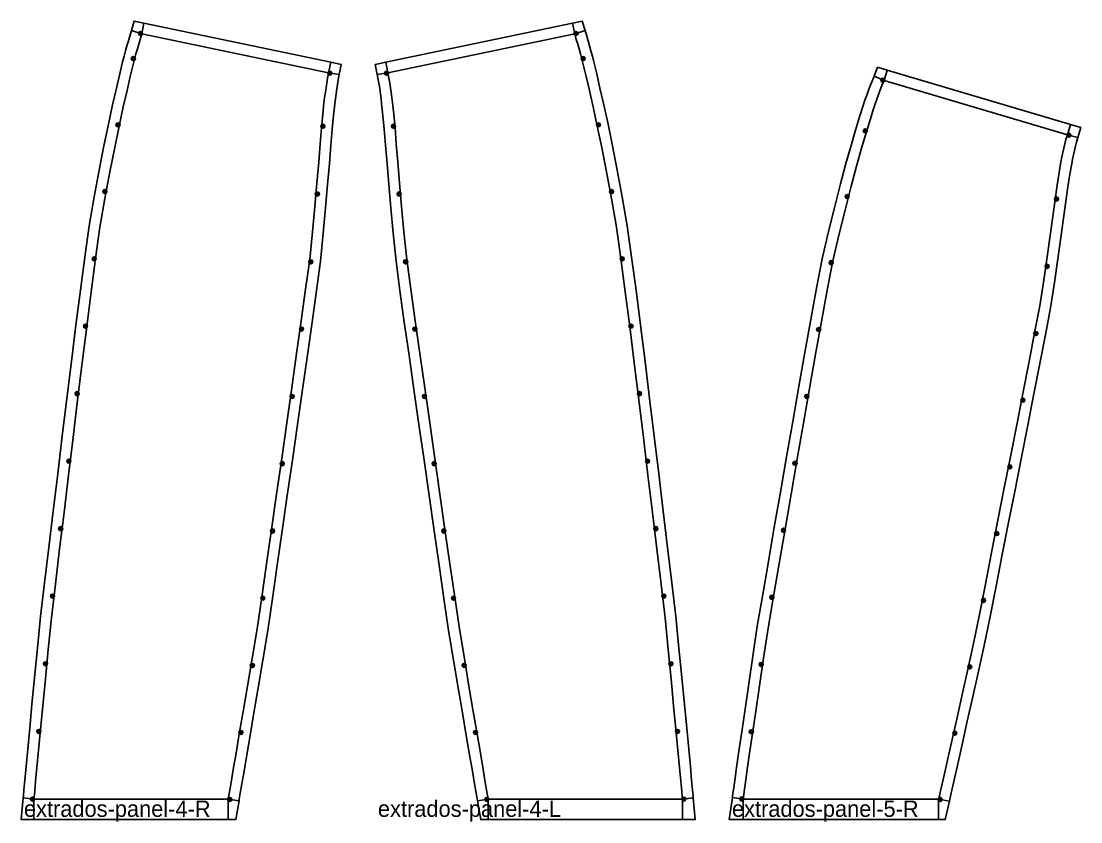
# Model space of a CAD drawing. Header units: millimetres. Extents: x 0 to 1469, y 0 to 3646.
# Drawn here: x 462 to 1242, y 1381 to 1970 of the extents above; entities that cross this region are included whole.
import ezdxf

# ---------------------------------------------------------------- set-up
doc = ezdxf.new("R2010")
doc.units = ezdxf.units.MM
for name, color, linetype in [('CUT', 1, 'CONTINUOUS'), ('MARK', 5, 'CONTINUOUS'), ('SEAM', 3, 'CONTINUOUS'), ('TEXT', 7, 'CONTINUOUS')]:
    doc.layers.add(name, color=color, linetype=linetype)

msp = doc.modelspace()

# ---------------------------------------------------------------- linework, layer by layer
at = {"layer": 'CUT', "color": 1}
for points in [[(463.853, 1398.72), (463.988, 1400.19), (464.392, 1404.61), (465.065, 1411.9), (466.004, 1421.97), (467.204, 1434.71), (468.656, 1449.96), (470.348, 1467.54), (472.263, 1487.3), (474.38, 1508.9), (476.66, 1532.3), (479.59, 1557), (482.72, 1582.9), (485.96, 1609.7), (489.27, 1637.1), (492.63, 1664.8), (496, 1692.5), (499.37, 1719.8), (502.7, 1746.5), (506, 1772.2), (509.23, 1796.6), (512.39, 1819.6), (516.12, 1841), (519.8, 1860.6), (523.3, 1878.4), (526.6, 1894.4), (529.67, 1908.5), (532.5, 1920.8), (534.9, 1931.3), (537.06, 1940.2), (538.11, 1944.3), (539.16, 1948.2), (540.22, 1952), (541.24, 1955.6), (542.3, 1959.2), (543.52, 1963.3), (551.13, 1960.8), (552.76, 1968.6), (690.2, 1939.9), (688.6, 1932.1), (696.4, 1930.8), (695.7, 1926.9), (695.1, 1923.6), (694.6, 1920.3), (694.1, 1916.7), (693.6, 1913.1), (693.2, 1909.3), (692.2, 1900.8), (691.3, 1890.8), (690.3, 1879), (689.2, 1865.4), (687.9, 1850), (686.4, 1832.9), (684.7, 1814.1), (682.6, 1793.7), (679.7, 1771.9), (676.5, 1748.7), (673, 1724.4), (669.5, 1699.3), (665.8, 1673.4), (662, 1647.3), (658.2, 1621.1), (654.5, 1595.2), (650.8, 1569.9), (647.3, 1545.4), (643.9, 1522), (640.2, 1500.1), (636.8, 1479.76), (633.6, 1461.24), (630.9, 1444.73), (628.4, 1430.42), (626.4, 1418.47), (624.8, 1409.02), (623.6, 1402.18), (622.9, 1398.04), (622.7, 1396.66), (614.8, 1397.8), (614.8, 1382.8), (471.8, 1382.8), (471.8, 1397.8), (463.853, 1398.72), (462.4, 1382.8), (471.8, 1382.8)], [(552.76, 1968.6), (545.53, 1970.1), (543.52, 1963.3)], [(956.947, 1398.72), (956.812, 1400.19), (956.408, 1404.61), (955.735, 1411.9), (954.796, 1421.97), (953.596, 1434.71), (952.144, 1449.96), (950.452, 1467.54), (948.537, 1487.3), (946.42, 1508.9), (944.14, 1532.3), (941.21, 1557), (938.08, 1582.9), (934.84, 1609.7), (931.53, 1637.1), (928.17, 1664.8), (924.8, 1692.5), (921.43, 1719.8), (918.1, 1746.5), (914.8, 1772.2), (911.57, 1796.6), (908.41, 1819.6), (904.68, 1841), (901, 1860.6), (897.5, 1878.4), (894.2, 1894.4), (891.13, 1908.5), (888.3, 1920.8), (885.9, 1931.3), (883.74, 1940.2), (882.69, 1944.3), (881.64, 1948.2), (880.58, 1952), (879.56, 1955.6), (878.5, 1959.2), (877.28, 1963.3), (869.67, 1960.8), (868.04, 1968.6), (730.6, 1939.9), (732.2, 1932.1), (724.4, 1930.8), (725.1, 1926.9), (725.7, 1923.6), (726.2, 1920.3), (726.7, 1916.7), (727.2, 1913.1), (727.6, 1909.3), (728.6, 1900.8), (729.5, 1890.8), (730.5, 1879), (731.6, 1865.4), (732.9, 1850), (734.4, 1832.9), (736.1, 1814.1), (738.2, 1793.7), (741.1, 1771.9), (744.3, 1748.7), (747.8, 1724.4), (751.3, 1699.3), (755, 1673.4), (758.8, 1647.3), (762.6, 1621.1), (766.3, 1595.2), (770, 1569.9), (773.5, 1545.4), (776.9, 1522), (780.6, 1500.1), (784, 1479.76), (787.2, 1461.24), (789.9, 1444.73), (792.4, 1430.42), (794.4, 1418.47), (796, 1409.02), (797.2, 1402.18), (797.9, 1398.04), (798.1, 1396.66), (806, 1397.8), (806, 1382.8), (949, 1382.8), (949, 1397.8), (956.947, 1398.72), (958.4, 1382.8), (949, 1382.8)], [(868.04, 1968.6), (875.27, 1970.1), (877.28, 1963.3)], [(543.41, 1942.6), (546.41, 1942.6), (545.97, 1943.6), (544.91, 1944.1), (544.91, 1941.1), (543.85, 1941.5), (543.41, 1942.6), (543.85, 1943.6), (544.91, 1944.1)], [(544.91, 1941.1), (545.97, 1941.5), (546.41, 1942.6)], [(877.39, 1942.6), (874.39, 1942.6), (874.83, 1943.6), (875.89, 1944.1), (875.89, 1941.1), (876.95, 1941.5), (877.39, 1942.6), (876.95, 1943.6), (875.89, 1944.1)], [(875.89, 1941.1), (874.83, 1941.5), (874.39, 1942.6)], [(690.2, 1939.9), (697.9, 1938.3), (696.4, 1930.8)], [(730.6, 1939.9), (722.9, 1938.3), (724.4, 1930.8)], [(985.689, 1399.11), (985.884, 1400.5), (986.47, 1404.66), (987.443, 1411.54), (988.798, 1421.03), (990.526, 1433.04), (992.611, 1447.41), (995.04, 1463.98), (997.77, 1482.57), (1000.79, 1503), (1004.06, 1525), (1008.02, 1548.3), (1012.23, 1572.6), (1016.58, 1597.9), (1021.04, 1623.6), (1025.55, 1649.7), (1030.08, 1675.7), (1034.59, 1701.4), (1039.05, 1726.5), (1043.43, 1750.7), (1047.7, 1773.7), (1051.85, 1795.3), (1056.49, 1815.3), (1061.02, 1833.7), (1065.3, 1850.4), (1069.31, 1865.4), (1073.02, 1878.6), (1076.43, 1890), (1079.35, 1899.8), (1081.98, 1908.2), (1083.28, 1912), (1084.6, 1915.7), (1085.9, 1919.3), (1087.1, 1922.6), (1088.5, 1925.9), (1090, 1929.7), (1097.3, 1926.5), (1099.6, 1934.1), (1234.5, 1894.2), (1232.3, 1886.5), (1240, 1884.5), (1239, 1881.1), (1238.2, 1878.1), (1237.5, 1875.1), (1236.7, 1871.9), (1236, 1868.6), (1235.4, 1865.2), (1234, 1857.5), (1232.5, 1848.3), (1231.1, 1837.5), (1229.3, 1825.1), (1227.4, 1811), (1225.1, 1795.3), (1222.7, 1778), (1219.8, 1759.3), (1216, 1739.4), (1211.9, 1718.2), (1207.6, 1696), (1203, 1672.9), (1198.4, 1649.3), (1193.7, 1625.4), (1189, 1601.4), (1184.3, 1577.7), (1179.7, 1554.6), (1175.3, 1532.2), (1171, 1510.8), (1166.6, 1490.7), (1162.4, 1472.17), (1158.6, 1455.26), (1155.2, 1440.18), (1152.3, 1427.11), (1149.9, 1416.19), (1147.9, 1407.56), (1146.5, 1401.31), (1145.7, 1397.53), (1145.4, 1396.26), (1137.5, 1397.8), (1137.5, 1382.8), (993.58, 1382.8), (993.58, 1397.8), (985.689, 1399.11), (983.4, 1382.8), (993.58, 1382.8)], [(1099.6, 1934.1), (1092.6, 1936.2), (1090, 1929.7)], [(532.12, 1893.8), (535.12, 1893.8), (534.68, 1894.9), (533.62, 1895.3), (533.62, 1892.3), (532.56, 1892.8), (532.12, 1893.8), (532.56, 1894.9), (533.62, 1895.3)], [(888.68, 1893.8), (885.68, 1893.8), (886.12, 1894.9), (887.18, 1895.3), (887.18, 1892.3), (888.24, 1892.8), (888.68, 1893.8), (888.24, 1894.9), (887.18, 1895.3)], [(533.62, 1892.3), (534.68, 1892.8), (535.12, 1893.8)], [(682.9, 1892.8), (685.9, 1892.8), (685.5, 1893.8), (684.4, 1894.3), (684.4, 1891.3), (683.4, 1891.7), (682.9, 1892.8), (683.4, 1893.8), (684.4, 1894.3)], [(684.4, 1891.3), (685.5, 1891.7), (685.9, 1892.8)], [(737.9, 1892.8), (734.9, 1892.8), (735.3, 1893.8), (736.4, 1894.3), (736.4, 1891.3), (737.4, 1891.7), (737.9, 1892.8), (737.4, 1893.8), (736.4, 1894.3)], [(736.4, 1891.3), (735.3, 1891.7), (734.9, 1892.8)], [(887.18, 1892.3), (886.12, 1892.8), (885.68, 1893.8)], [(1082.03, 1889.4), (1085, 1889.4), (1084.6, 1890.4), (1083.5, 1890.9), (1083.5, 1887.9), (1082.47, 1888.3), (1082.03, 1889.4), (1082.47, 1890.4), (1083.5, 1890.9)], [(1083.5, 1887.9), (1084.6, 1888.3), (1085, 1889.4)], [(1234.5, 1894.2), (1242.1, 1892), (1240, 1884.5)], [(522.44, 1844.8), (525.44, 1844.8), (525, 1845.8), (523.94, 1846.3), (523.94, 1843.3), (522.88, 1843.7), (522.44, 1844.8), (522.88, 1845.8), (523.94, 1846.3)], [(523.94, 1843.3), (525, 1843.7), (525.44, 1844.8)], [(678.8, 1843), (681.8, 1843), (681.4, 1844), (680.3, 1844.5), (680.3, 1841.5), (679.2, 1841.9), (678.8, 1843), (679.2, 1844), (680.3, 1844.5)], [(680.3, 1841.5), (681.4, 1841.9), (681.8, 1843)], [(742, 1843), (739, 1843), (739.4, 1844), (740.5, 1844.5), (740.5, 1841.5), (741.6, 1841.9), (742, 1843), (741.6, 1844), (740.5, 1844.5)], [(740.5, 1841.5), (739.4, 1841.9), (739, 1843)], [(898.36, 1844.8), (895.36, 1844.8), (895.8, 1845.8), (896.86, 1846.3), (896.86, 1843.3), (897.92, 1843.7), (898.36, 1844.8), (897.92, 1845.8), (896.86, 1846.3)], [(896.86, 1843.3), (895.8, 1843.7), (895.36, 1844.8)], [(1068.65, 1841.2), (1071.65, 1841.2), (1071.21, 1842.2), (1070.15, 1842.7), (1070.15, 1839.7), (1069.09, 1840.1), (1068.65, 1841.2), (1069.09, 1842.2), (1070.15, 1842.7)], [(1070.15, 1839.7), (1071.21, 1840.1), (1071.65, 1841.2)], [(1222.7, 1839.3), (1225.7, 1839.3), (1225.3, 1840.3), (1224.2, 1840.8), (1224.2, 1837.8), (1223.2, 1838.2), (1222.7, 1839.3), (1223.2, 1840.3), (1224.2, 1840.8)], [(1224.2, 1837.8), (1225.3, 1838.2), (1225.7, 1839.3)], [(514.62, 1795.3), (517.62, 1795.3), (517.18, 1796.4), (516.12, 1796.8), (516.12, 1793.8), (515.06, 1794.3), (514.62, 1795.3), (515.06, 1796.4), (516.12, 1796.8)], [(516.12, 1793.8), (517.18, 1794.3), (517.62, 1795.3)], [(674, 1793.1), (677, 1793.1), (676.6, 1794.2), (675.5, 1794.6), (675.5, 1791.6), (674.4, 1792.1), (674, 1793.1), (674.4, 1794.2), (675.5, 1794.6)], [(746.8, 1793.1), (743.8, 1793.1), (744.2, 1794.2), (745.3, 1794.6), (745.3, 1791.6), (746.4, 1792.1), (746.8, 1793.1), (746.4, 1794.2), (745.3, 1794.6)], [(906.18, 1795.3), (903.18, 1795.3), (903.62, 1796.4), (904.68, 1796.8), (904.68, 1793.8), (905.74, 1794.3), (906.18, 1795.3), (905.74, 1796.4), (904.68, 1796.8)], [(904.68, 1793.8), (903.62, 1794.3), (903.18, 1795.3)], [(1056.94, 1792.5), (1059.94, 1792.5), (1059.5, 1793.5), (1058.44, 1794), (1058.44, 1791), (1057.37, 1791.4), (1056.94, 1792.5), (1057.37, 1793.5), (1058.44, 1794)], [(675.5, 1791.6), (676.6, 1792.1), (677, 1793.1)], [(745.3, 1791.6), (744.2, 1792.1), (743.8, 1793.1)], [(1058.44, 1791), (1059.5, 1791.4), (1059.94, 1792.5)], [(1215.8, 1789.8), (1218.8, 1789.8), (1218.3, 1790.8), (1217.3, 1791.3), (1217.3, 1788.3), (1216.2, 1788.7), (1215.8, 1789.8), (1216.2, 1790.8), (1217.3, 1791.3)], [(1217.3, 1788.3), (1218.3, 1788.7), (1218.8, 1789.8)], [(508.17, 1745.7), (511.17, 1745.7), (510.73, 1746.8), (509.67, 1747.2), (509.67, 1744.2), (508.61, 1744.7), (508.17, 1745.7), (508.61, 1746.8), (509.67, 1747.2)], [(912.63, 1745.7), (909.63, 1745.7), (910.07, 1746.8), (911.13, 1747.2), (911.13, 1744.2), (912.19, 1744.7), (912.63, 1745.7), (912.19, 1746.8), (911.13, 1747.2)], [(509.67, 1744.2), (510.73, 1744.7), (511.17, 1745.7)], [(667.2, 1743.6), (670.2, 1743.6), (669.7, 1744.7), (668.7, 1745.1), (668.7, 1742.1), (667.6, 1742.6), (667.2, 1743.6), (667.6, 1744.7), (668.7, 1745.1)], [(668.7, 1742.1), (669.7, 1742.6), (670.2, 1743.6)], [(753.6, 1743.6), (750.6, 1743.6), (751.1, 1744.7), (752.1, 1745.1), (752.1, 1742.1), (753.2, 1742.6), (753.6, 1743.6), (753.2, 1744.7), (752.1, 1745.1)], [(752.1, 1742.1), (751.1, 1742.6), (750.6, 1743.6)], [(911.13, 1744.2), (910.07, 1744.7), (909.63, 1745.7)], [(1047.72, 1743.3), (1050.72, 1743.3), (1050.28, 1744.4), (1049.22, 1744.8), (1049.22, 1741.8), (1048.16, 1742.3), (1047.72, 1743.3), (1048.16, 1744.4), (1049.22, 1744.8)], [(1049.22, 1741.8), (1050.28, 1742.3), (1050.72, 1743.3)], [(1207.5, 1740.4), (1210.5, 1740.4), (1210.1, 1741.5), (1209, 1741.9), (1209, 1738.9), (1208, 1739.3), (1207.5, 1740.4), (1208, 1741.5), (1209, 1741.9)], [(1209, 1738.9), (1210.1, 1739.3), (1210.5, 1740.4)], [(502, 1696.1), (505, 1696.1), (504.56, 1697.2), (503.5, 1697.6), (503.5, 1694.6), (502.44, 1695.1), (502, 1696.1), (502.44, 1697.2), (503.5, 1697.6)], [(503.5, 1694.6), (504.56, 1695.1), (505, 1696.1)], [(660.2, 1694.1), (663.2, 1694.1), (662.7, 1695.2), (661.7, 1695.6), (661.7, 1692.6), (660.6, 1693), (660.2, 1694.1), (660.6, 1695.2), (661.7, 1695.6)], [(661.7, 1692.6), (662.7, 1693), (663.2, 1694.1)], [(760.6, 1694.1), (757.6, 1694.1), (758.1, 1695.2), (759.1, 1695.6), (759.1, 1692.6), (760.2, 1693), (760.6, 1694.1), (760.2, 1695.2), (759.1, 1695.6)], [(759.1, 1692.6), (758.1, 1693), (757.6, 1694.1)], [(918.8, 1696.1), (915.8, 1696.1), (916.24, 1697.2), (917.3, 1697.6), (917.3, 1694.6), (918.36, 1695.1), (918.8, 1696.1), (918.36, 1697.2), (917.3, 1697.6)], [(917.3, 1694.6), (916.24, 1695.1), (915.8, 1696.1)], [(1038.91, 1694.1), (1041.91, 1694.1), (1041.47, 1695.2), (1040.41, 1695.6), (1040.41, 1692.6), (1039.35, 1693.1), (1038.91, 1694.1), (1039.35, 1695.2), (1040.41, 1695.6)], [(1040.41, 1692.6), (1041.47, 1693.1), (1041.91, 1694.1)], [(1198, 1691.3), (1201, 1691.3), (1200.6, 1692.4), (1199.5, 1692.8), (1199.5, 1689.8), (1198.4, 1690.3), (1198, 1691.3), (1198.4, 1692.4), (1199.5, 1692.8)], [(1199.5, 1689.8), (1200.6, 1690.3), (1201, 1691.3)], [(495.95, 1646.5), (498.95, 1646.5), (498.51, 1647.5), (497.45, 1648), (497.45, 1645), (496.39, 1645.4), (495.95, 1646.5), (496.39, 1647.5), (497.45, 1648)], [(497.45, 1645), (498.51, 1645.4), (498.95, 1646.5)], [(653, 1644.6), (656, 1644.6), (655.6, 1645.7), (654.5, 1646.1), (654.5, 1643.1), (653.5, 1643.6), (653, 1644.6), (653.5, 1645.7), (654.5, 1646.1)], [(767.8, 1644.6), (764.8, 1644.6), (765.2, 1645.7), (766.3, 1646.1), (766.3, 1643.1), (767.3, 1643.6), (767.8, 1644.6), (767.3, 1645.7), (766.3, 1646.1)], [(924.85, 1646.5), (921.85, 1646.5), (922.29, 1647.5), (923.35, 1648), (923.35, 1645), (924.41, 1645.4), (924.85, 1646.5), (924.41, 1647.5), (923.35, 1648)], [(923.35, 1645), (922.29, 1645.4), (921.85, 1646.5)], [(1030.31, 1644.9), (1033.31, 1644.9), (1032.88, 1645.9), (1031.81, 1646.4), (1031.81, 1643.4), (1030.75, 1643.8), (1030.31, 1644.9), (1030.75, 1645.9), (1031.81, 1646.4)], [(654.5, 1643.1), (655.6, 1643.6), (656, 1644.6)], [(766.3, 1643.1), (765.2, 1643.6), (764.8, 1644.6)], [(1031.81, 1643.4), (1032.88, 1643.8), (1033.31, 1644.9)], [(1188.4, 1642.3), (1191.4, 1642.3), (1190.9, 1643.3), (1189.9, 1643.8), (1189.9, 1640.8), (1188.8, 1641.2), (1188.4, 1642.3), (1188.8, 1643.3), (1189.9, 1643.8)], [(1189.9, 1640.8), (1190.9, 1641.2), (1191.4, 1642.3)], [(489.95, 1596.8), (492.95, 1596.8), (492.51, 1597.9), (491.45, 1598.3), (491.45, 1595.3), (490.39, 1595.8), (489.95, 1596.8), (490.39, 1597.9), (491.45, 1598.3)], [(491.45, 1595.3), (492.51, 1595.8), (492.95, 1596.8)], [(645.9, 1595.1), (648.9, 1595.1), (648.5, 1596.2), (647.4, 1596.6), (647.4, 1593.6), (646.4, 1594.1), (645.9, 1595.1), (646.4, 1596.2), (647.4, 1596.6)], [(647.4, 1593.6), (648.5, 1594.1), (648.9, 1595.1)], [(774.9, 1595.1), (771.9, 1595.1), (772.3, 1596.2), (773.4, 1596.6), (773.4, 1593.6), (774.4, 1594.1), (774.9, 1595.1), (774.4, 1596.2), (773.4, 1596.6)], [(773.4, 1593.6), (772.3, 1594.1), (771.9, 1595.1)], [(930.85, 1596.8), (927.85, 1596.8), (928.29, 1597.9), (929.35, 1598.3), (929.35, 1595.3), (930.41, 1595.8), (930.85, 1596.8), (930.41, 1597.9), (929.35, 1598.3)], [(929.35, 1595.3), (928.29, 1595.8), (927.85, 1596.8)], [(1021.8, 1595.6), (1024.8, 1595.6), (1024.36, 1596.6), (1023.3, 1597.1), (1023.3, 1594.1), (1022.24, 1594.5), (1021.8, 1595.6), (1022.24, 1596.6), (1023.3, 1597.1)], [(1023.3, 1594.1), (1024.36, 1594.5), (1024.8, 1595.6)], [(1178.7, 1593.2), (1181.7, 1593.2), (1181.3, 1594.3), (1180.2, 1594.7), (1180.2, 1591.7), (1179.1, 1592.1), (1178.7, 1593.2), (1179.1, 1594.3), (1180.2, 1594.7)], [(1180.2, 1591.7), (1181.3, 1592.1), (1181.7, 1593.2)], [(483.98, 1547.2), (486.98, 1547.2), (486.54, 1548.3), (485.48, 1548.7), (485.48, 1545.7), (484.42, 1546.1), (483.98, 1547.2), (484.42, 1548.3), (485.48, 1548.7)], [(485.48, 1545.7), (486.54, 1546.1), (486.98, 1547.2)], [(638.8, 1545.6), (641.8, 1545.6), (641.3, 1546.7), (640.3, 1547.1), (640.3, 1544.1), (639.2, 1544.6), (638.8, 1545.6), (639.2, 1546.7), (640.3, 1547.1)], [(640.3, 1544.1), (641.3, 1544.6), (641.8, 1545.6)], [(782, 1545.6), (779, 1545.6), (779.5, 1546.7), (780.5, 1547.1), (780.5, 1544.1), (781.6, 1544.6), (782, 1545.6), (781.6, 1546.7), (780.5, 1547.1)], [(780.5, 1544.1), (779.5, 1544.6), (779, 1545.6)], [(936.82, 1547.2), (933.82, 1547.2), (934.26, 1548.3), (935.32, 1548.7), (935.32, 1545.7), (936.38, 1546.1), (936.82, 1547.2), (936.38, 1548.3), (935.32, 1548.7)], [(935.32, 1545.7), (934.26, 1546.1), (933.82, 1547.2)], [(1013.29, 1546.3), (1016.29, 1546.3), (1015.85, 1547.4), (1014.79, 1547.8), (1014.79, 1544.8), (1013.73, 1545.3), (1013.29, 1546.3), (1013.73, 1547.4), (1014.79, 1547.8)], [(1014.79, 1544.8), (1015.85, 1545.3), (1016.29, 1546.3)], [(1169, 1544.1), (1172, 1544.1), (1171.6, 1545.2), (1170.5, 1545.6), (1170.5, 1542.6), (1169.5, 1543.1), (1169, 1544.1), (1169.5, 1545.2), (1170.5, 1545.6)], [(1170.5, 1542.6), (1171.6, 1543.1), (1172, 1544.1)], [(478.79, 1497.4), (481.79, 1497.4), (481.35, 1498.5), (480.29, 1498.9), (480.29, 1495.9), (479.23, 1496.4), (478.79, 1497.4), (479.23, 1498.5), (480.29, 1498.9)], [(480.29, 1495.9), (481.35, 1496.4), (481.79, 1497.4)], [(631, 1496.2), (634, 1496.2), (633.5, 1497.3), (632.5, 1497.7), (632.5, 1494.7), (631.4, 1495.2), (631, 1496.2), (631.4, 1497.3), (632.5, 1497.7)], [(789.8, 1496.2), (786.8, 1496.2), (787.3, 1497.3), (788.3, 1497.7), (788.3, 1494.7), (789.4, 1495.2), (789.8, 1496.2), (789.4, 1497.3), (788.3, 1497.7)], [(942.01, 1497.4), (939.01, 1497.4), (939.45, 1498.5), (940.51, 1498.9), (940.51, 1495.9), (941.57, 1496.4), (942.01, 1497.4), (941.57, 1498.5), (940.51, 1498.9)], [(940.51, 1495.9), (939.45, 1496.4), (939.01, 1497.4)], [(1005.47, 1496.9), (1008.47, 1496.9), (1008.03, 1498), (1006.97, 1498.4), (1006.97, 1495.4), (1005.91, 1495.8), (1005.47, 1496.9), (1005.91, 1498), (1006.97, 1498.4)], [(632.5, 1494.7), (633.5, 1495.2), (634, 1496.2)], [(788.3, 1494.7), (787.3, 1495.2), (786.8, 1496.2)], [(1006.97, 1495.4), (1008.03, 1495.8), (1008.47, 1496.9)], [(1158.9, 1495.2), (1161.9, 1495.2), (1161.4, 1496.2), (1160.4, 1496.7), (1160.4, 1493.7), (1159.3, 1494.1), (1158.9, 1495.2), (1159.3, 1496.2), (1160.4, 1496.7)], [(1160.4, 1493.7), (1161.4, 1494.1), (1161.9, 1495.2)], [(473.97, 1447.68), (476.97, 1447.68), (476.53, 1448.74), (475.47, 1449.18), (475.47, 1446.18), (474.41, 1446.62), (473.97, 1447.68), (474.41, 1448.74), (475.47, 1449.18)], [(475.47, 1446.18), (476.53, 1446.62), (476.97, 1447.68)], [(622.6, 1446.93), (625.6, 1446.93), (625.2, 1447.99), (624.1, 1448.43), (624.1, 1445.43), (623.1, 1445.87), (622.6, 1446.93), (623.1, 1447.99), (624.1, 1448.43)], [(624.1, 1445.43), (625.2, 1445.87), (625.6, 1446.93)], [(798.2, 1446.93), (795.2, 1446.93), (795.6, 1447.99), (796.7, 1448.43), (796.7, 1445.43), (797.7, 1445.87), (798.2, 1446.93), (797.7, 1447.99), (796.7, 1448.43)], [(796.7, 1445.43), (795.6, 1445.87), (795.2, 1446.93)], [(946.83, 1447.68), (943.83, 1447.68), (944.27, 1448.74), (945.33, 1449.18), (945.33, 1446.18), (946.39, 1446.62), (946.83, 1447.68), (946.39, 1448.74), (945.33, 1449.18)], [(945.33, 1446.18), (944.27, 1446.62), (943.83, 1447.68)], [(998.19, 1447.44), (1001.19, 1447.44), (1000.75, 1448.5), (999.69, 1448.94), (999.69, 1445.94), (998.63, 1446.38), (998.19, 1447.44), (998.63, 1448.5), (999.69, 1448.94)], [(999.69, 1445.94), (1000.75, 1446.38), (1001.19, 1447.44)], [(1147.9, 1446.37), (1150.9, 1446.37), (1150.5, 1447.43), (1149.4, 1447.87), (1149.4, 1444.87), (1148.4, 1445.31), (1147.9, 1446.37), (1148.4, 1447.43), (1149.4, 1447.87)], [(1149.4, 1444.87), (1150.5, 1445.31), (1150.9, 1446.37)], [(614.8, 1382.8), (620.3, 1382.8), (622.7, 1396.66)], [(806, 1382.8), (800.5, 1382.8), (798.1, 1396.66)], [(1137.5, 1382.8), (1142.4, 1382.8), (1145.4, 1396.26)]]:
    msp.add_lwpolyline(points, dxfattribs=at)
at = {"layer": 'MARK', "color": 5}
for points in [[(548.67, 1961.1), (551.67, 1961.1), (551.23, 1962.1), (550.17, 1962.6), (550.17, 1959.6), (549.11, 1960), (548.67, 1961.1), (549.11, 1962.1), (550.17, 1962.6)], [(550.17, 1959.6), (551.23, 1960), (551.67, 1961.1)], [(872.13, 1961.1), (869.13, 1961.1), (869.57, 1962.1), (870.63, 1962.6), (870.63, 1959.6), (871.69, 1960), (872.13, 1961.1), (871.69, 1962.1), (870.63, 1962.6)], [(870.63, 1959.6), (869.57, 1960), (869.13, 1961.1)], [(688, 1931.9), (691, 1931.9), (690.6, 1932.9), (689.5, 1933.4), (689.5, 1930.4), (688.5, 1930.8), (688, 1931.9), (688.5, 1932.9), (689.5, 1933.4)], [(689.5, 1930.4), (690.6, 1930.8), (691, 1931.9)], [(732.8, 1931.9), (729.8, 1931.9), (730.2, 1932.9), (731.3, 1933.4), (731.3, 1930.4), (732.3, 1930.8), (732.8, 1931.9), (732.3, 1932.9), (731.3, 1933.4)], [(731.3, 1930.4), (730.2, 1930.8), (729.8, 1931.9)], [(1094.9, 1926.8), (1097.9, 1926.8), (1097.5, 1927.9), (1096.4, 1928.3), (1096.4, 1925.3), (1095.3, 1925.8), (1094.9, 1926.8), (1095.3, 1927.9), (1096.4, 1928.3)], [(1096.4, 1925.3), (1097.5, 1925.8), (1097.9, 1926.8)], [(1231.7, 1886.3), (1234.7, 1886.3), (1234.3, 1887.3), (1233.2, 1887.8), (1233.2, 1884.8), (1232.2, 1885.2), (1231.7, 1886.3), (1232.2, 1887.3), (1233.2, 1887.8)], [(1233.2, 1884.8), (1234.3, 1885.2), (1234.7, 1886.3)], [(469.304, 1397.89), (472.304, 1397.89), (471.865, 1398.95), (470.804, 1399.39), (470.804, 1396.39), (469.744, 1396.83), (469.304, 1397.89), (469.744, 1398.95), (470.804, 1399.39)], [(470.804, 1396.39), (471.865, 1396.83), (472.304, 1397.89)], [(614.3, 1397.63), (617.3, 1397.63), (616.8, 1398.69), (615.8, 1399.13), (615.8, 1396.13), (614.7, 1396.57), (614.3, 1397.63), (614.7, 1398.69), (615.8, 1399.13)], [(615.8, 1396.13), (616.8, 1396.57), (617.3, 1397.63)], [(806.5, 1397.63), (803.5, 1397.63), (804, 1398.69), (805, 1399.13), (805, 1396.13), (806.1, 1396.57), (806.5, 1397.63), (806.1, 1398.69), (805, 1399.13)], [(805, 1396.13), (804, 1396.57), (803.5, 1397.63)], [(951.496, 1397.89), (948.496, 1397.89), (948.935, 1398.95), (949.996, 1399.39), (949.996, 1396.39), (951.056, 1396.83), (951.496, 1397.89), (951.056, 1398.95), (949.996, 1399.39)], [(949.996, 1396.39), (948.935, 1396.83), (948.496, 1397.89)], [(991.091, 1397.94), (994.09, 1397.94), (993.65, 1399), (992.591, 1399.44), (992.591, 1396.44), (991.53, 1396.88), (991.091, 1397.94), (991.53, 1399), (992.591, 1399.44)], [(992.591, 1396.44), (993.65, 1396.88), (994.09, 1397.94)], [(1137, 1397.58), (1140, 1397.58), (1139.6, 1398.64), (1138.5, 1399.08), (1138.5, 1396.08), (1137.4, 1396.52), (1137, 1397.58), (1137.4, 1398.64), (1138.5, 1399.08)], [(1138.5, 1396.08), (1139.6, 1396.52), (1140, 1397.58)]]:
    msp.add_lwpolyline(points, dxfattribs=at)
at = {"layer": 'SEAM', "color": 3}
for points in [[(471.8, 1397.8), (471.935, 1399.28), (472.339, 1403.69), (473.01, 1410.97), (473.95, 1421.04), (475.15, 1433.77), (476.6, 1449.01), (478.29, 1466.58), (480.2, 1486.3), (482.32, 1508), (484.61, 1531.3), (487.53, 1556), (490.66, 1581.9), (493.9, 1608.8), (497.21, 1636.2), (500.57, 1663.9), (503.94, 1691.5), (507.3, 1718.8), (510.64, 1745.5), (513.93, 1771.1), (517.16, 1795.6), (520.32, 1818.5), (524.03, 1839.8), (527.71, 1859.4), (531.19, 1877.1), (534.46, 1893), (537.51, 1907), (540.32, 1919.1), (542.68, 1929.4), (544.8, 1938.2), (545.82, 1942.1), (546.84, 1946), (547.87, 1949.7), (548.87, 1953.2), (549.92, 1956.7), (551.13, 1960.8), (688.6, 1932.1), (687.8, 1928.1), (687.2, 1924.6), (686.7, 1921.2), (686.2, 1917.6), (685.7, 1913.9), (685.2, 1910.1), (684.3, 1901.6), (683.3, 1891.6), (682.4, 1879.8), (681.3, 1866.3), (680, 1851), (678.5, 1833.9), (676.8, 1815.1), (674.7, 1794.8), (671.7, 1773), (668.5, 1749.8), (665.1, 1725.6), (661.5, 1700.4), (657.8, 1674.6), (654.1, 1648.4), (650.3, 1622.2), (646.6, 1596.3), (642.9, 1571), (639.4, 1546.5), (636, 1523.2), (632.3, 1501.2), (628.9, 1480.89), (625.7, 1462.37), (622.9, 1445.87), (620.5, 1431.56), (618.5, 1419.61), (616.9, 1410.16), (615.7, 1403.32), (615, 1399.19), (614.8, 1397.8)], [(949, 1397.8), (948.865, 1399.28), (948.461, 1403.69), (947.79, 1410.97), (946.85, 1421.04), (945.65, 1433.77), (944.2, 1449.01), (942.51, 1466.58), (940.6, 1486.3), (938.48, 1508), (936.19, 1531.3), (933.27, 1556), (930.14, 1581.9), (926.9, 1608.8), (923.59, 1636.2), (920.23, 1663.9), (916.86, 1691.5), (913.5, 1718.8), (910.16, 1745.5), (906.87, 1771.1), (903.64, 1795.6), (900.48, 1818.5), (896.77, 1839.8), (893.09, 1859.4), (889.61, 1877.1), (886.34, 1893), (883.29, 1907), (880.48, 1919.1), (878.12, 1929.4), (876, 1938.2), (874.98, 1942.1), (873.96, 1946), (872.93, 1949.7), (871.93, 1953.2), (870.88, 1956.7), (869.67, 1960.8), (732.2, 1932.1), (733, 1928.1), (733.6, 1924.6), (734.1, 1921.2), (734.6, 1917.6), (735.1, 1913.9), (735.6, 1910.1), (736.5, 1901.6), (737.5, 1891.6), (738.4, 1879.8), (739.5, 1866.3), (740.8, 1851), (742.3, 1833.9), (744, 1815.1), (746.1, 1794.8), (749.1, 1773), (752.3, 1749.8), (755.7, 1725.6), (759.3, 1700.4), (763, 1674.6), (766.7, 1648.4), (770.5, 1622.2), (774.2, 1596.3), (777.9, 1571), (781.4, 1546.5), (784.8, 1523.2), (788.5, 1501.2), (791.9, 1480.89), (795.1, 1462.37), (797.9, 1445.87), (800.3, 1431.56), (802.3, 1419.61), (803.9, 1410.16), (805.1, 1403.32), (805.8, 1399.19), (806, 1397.8)], [(993.58, 1397.8), (993.78, 1399.19), (994.36, 1403.35), (995.33, 1410.22), (996.69, 1419.71), (998.41, 1431.7), (1000.5, 1446.06), (1002.92, 1462.63), (1005.66, 1481.2), (1008.67, 1501.6), (1011.94, 1523.6), (1015.9, 1546.9), (1020.11, 1571.3), (1024.47, 1596.5), (1028.92, 1622.3), (1033.43, 1648.3), (1037.96, 1674.4), (1042.47, 1700), (1046.93, 1725.1), (1051.3, 1749.2), (1055.57, 1772.2), (1059.7, 1793.8), (1064.33, 1813.8), (1068.85, 1832.1), (1073.11, 1848.7), (1077.08, 1863.5), (1080.76, 1876.6), (1084.1, 1887.9), (1087, 1897.5), (1089.6, 1905.6), (1090.8, 1909.3), (1092, 1912.8), (1093.3, 1916.2), (1094.5, 1919.5), (1095.8, 1922.7), (1097.3, 1926.5), (1232.3, 1886.5), (1231.2, 1883), (1230.4, 1879.8), (1229.6, 1876.7), (1228.9, 1873.5), (1228.2, 1870.1), (1227.5, 1866.6), (1226.1, 1858.8), (1224.6, 1849.6), (1223.2, 1838.9), (1221.5, 1826.4), (1219.5, 1812.4), (1217.3, 1796.7), (1214.8, 1779.5), (1211.9, 1760.8), (1208.1, 1740.9), (1204, 1719.7), (1199.7, 1697.5), (1195.2, 1674.5), (1190.5, 1650.9), (1185.8, 1626.9), (1181.1, 1603), (1176.4, 1579.3), (1171.9, 1556.1), (1167.5, 1533.7), (1163.2, 1512.3), (1158.7, 1492.3), (1154.5, 1473.71), (1150.8, 1456.79), (1147.4, 1441.72), (1144.4, 1428.65), (1142, 1417.73), (1140.1, 1409.09), (1138.7, 1402.85), (1137.8, 1399.07), (1137.5, 1397.8)]]:
    msp.add_lwpolyline(points, close=True, dxfattribs=at)

# ---------------------------------------------------------------- texts
at = {"layer": 'TEXT', "color": 7}
for s, p in [('extrados-panel-4-R', (464.4, 1384.8)), ('extrados-panel-4-L', (724.9, 1384.8)), ('extrados-panel-5-R', (985.4, 1384.8))]:
    msp.add_text(s, height=12, dxfattribs=at).set_placement(p)

doc.saveas('drawing.dxf')
